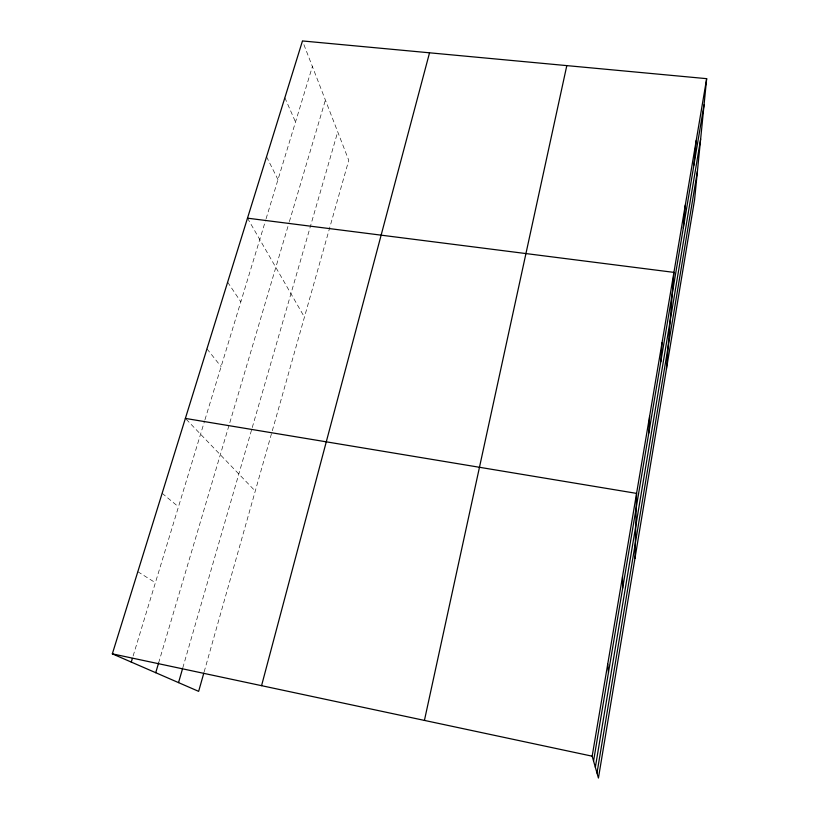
<?xml version="1.0" encoding="UTF-8"?>
<svg xmlns="http://www.w3.org/2000/svg" width="819" height="819" viewBox="0 0 819 819"><rect width="100%" height="100%" fill="white"/><g stroke="black" fill="none" stroke-linecap="round" stroke-linejoin="round"><path stroke-width="0.61" stroke-dasharray="4.09 3.07" d="M204.146 671.887L348.761 160.309L302.467 40.95M182.78 667.894L251.904 428.767M252.262 427.538L337.725 131.859M158.62 662.94L289.025 222.819M289.383 221.621L325.399 100.072M133.118 655.978L204.596 420.935M204.965 419.727L265.725 219.963M266.093 218.745L312.387 66.523M137.817 571.713L155.405 582.708M162.142 493.314L178.481 506.818M186.22 419.287L255.262 491.072M206.951 348.843L221.11 366.656M227.641 282.156L240.827 301.812M247.492 218.171L304.433 317.127M266.544 156.746L277.989 179.637M284.858 97.717L295.516 122.011"/><path stroke-width="1.23" d="M634.95 558.456L636.578 493.386L185.37 418.417M648.771 433.118L649.6 416.339M660.79 361.783L662.039 342.751M666.41 369.226L673.924 272.379L247.492 218.171M683.312 227.989L685.308 205.037M693.898 165.162L696.211 140.52M706.664 78.665L694.573 199.816L598.433 778.05L592.168 756.183L706.664 78.665L302.467 40.95L112.336 653.849L198.648 691.359L203.808 673.105M595.341 767.26L700.644 138.995M596.99 773.013L697.43 171.161M593.56 761.035L704.053 104.842M424.426 720.413L566.809 65.612M261.558 685.677L429.535 52.805M178.532 682.616L182.432 669.123M155.723 672.706L158.62 662.94M131.265 662.08L132.381 658.415M112.336 653.849L592.168 756.183M607.718 664.127L608.476 672.46M622.512 576.648L622.675 588.103"/></g></svg>
